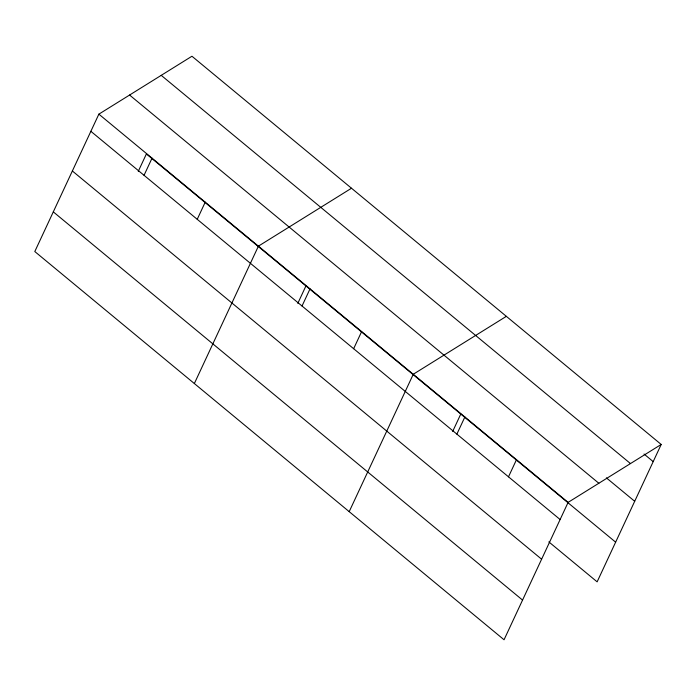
<?xml version="1.0" encoding="UTF-8"?>
<svg xmlns="http://www.w3.org/2000/svg" width="696" height="696" viewBox="0 0 696 696"><rect width="100%" height="100%" fill="white"/><g stroke="black" fill="none" stroke-linecap="round" stroke-linejoin="round"><path stroke-width="1.04" d="M98.867 114.153L34.8 251.543L504.052 639.763L568.119 502.373L661.2 444.457L191.948 56.237L98.867 114.153L568.119 502.373M138.26 171.373L146.386 153.955L615.638 542.167M144.046 175.314L152.05 158.149M197.229 219.31L205.233 202.153M194.349 383.54L258.416 246.149L351.497 188.233M297.81 303.369L305.927 285.943M302.029 306.014L310.033 288.849M353.646 348.713L361.65 331.557M349.201 511.647L413.267 374.257L506.349 316.341M452.661 431.476L460.778 414.059M456.88 434.121L464.885 416.965M508.498 476.821L516.502 459.665M661.2 444.457L597.133 581.847L548.848 541.897M644.044 454.036L653.196 461.613M161.228 75.351L630.48 463.571M606.39 477.874L634.7 501.294M129.587 95.039L598.838 483.259M90.863 131.309L560.115 519.529M72.367 170.99L541.618 559.21M53.305 211.871L522.557 600.082"/></g></svg>
